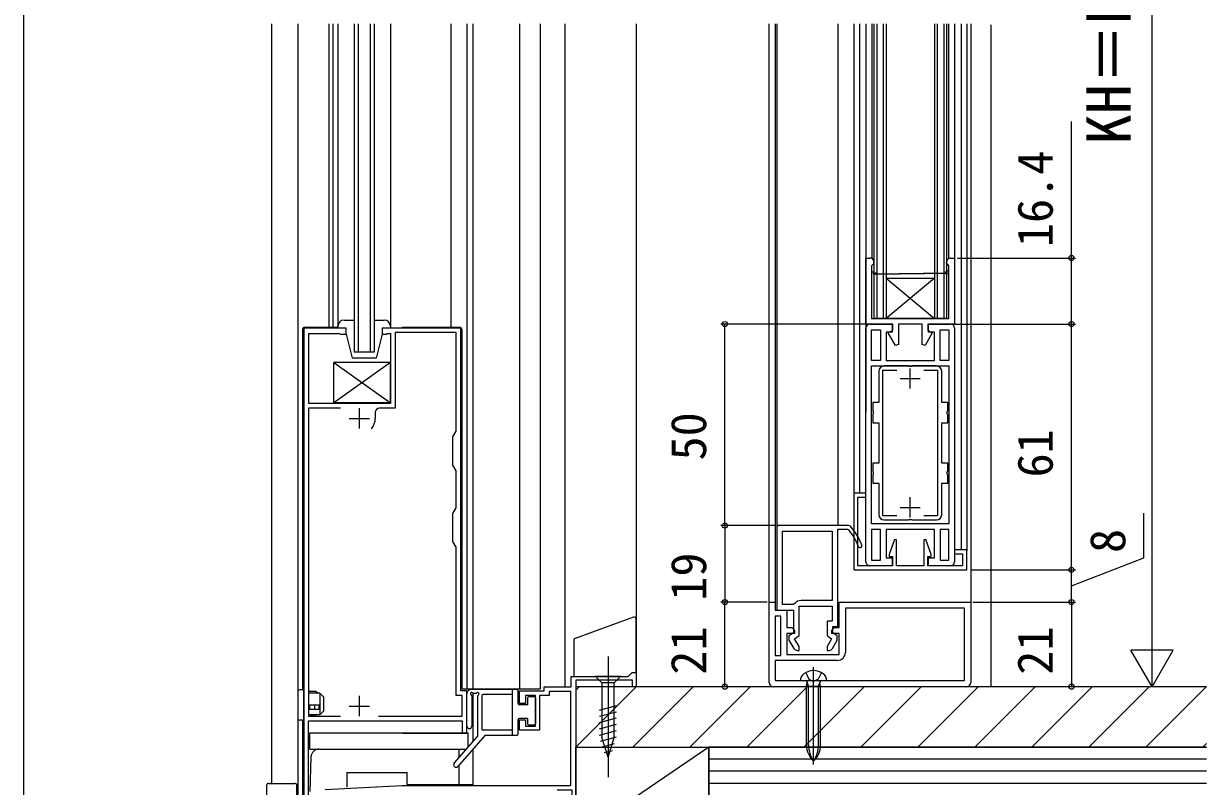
# Model space of a CAD drawing. Units: millimetres, scale not verified. Extents: x -525 to 525, y -782 to 777.
# Drawn here: x -525 to -231.5, y -525.4 to -336.1 of the extents above; entities that cross this region are included whole.
import ezdxf
from ezdxf.enums import TextEntityAlignment as Align

# ---------------------------------------------------------------- set-up
doc = ezdxf.new("R2010")
doc.units = ezdxf.units.MM
doc.header["$LTSCALE"] = 4
for name, color, linetype in [('0-2_YKK_11', 7, 'Continuous'), ('0-3_YKK_12', 2, 'Continuous'), ('0-4_YKK_13', 4, 'Continuous'), ('0-6_YKK_D', 6, 'Continuous'), ('0-7_YKK_ZWAK', 7, 'Continuous'), ('0-8_YSS_K', 3, 'Continuous'), ('0-9_YSS_KE', 3, 'Continuous')]:
    doc.layers.add(name, color=color, linetype=linetype)
doc.styles.add('ＭＳ ゴシック', font='')
doc.styles.get('ＭＳ ゴシック').set_extended_font_data('MS Gothic')

msp = doc.modelspace()

# ---------------------------------------------------------------- linework, layer by layer
at = {"layer": '0-2_YKK_11'}
for p, q in [((-314.214, -398.037), (-313.875, -398.232)), ((-313.625, -397.799), (-313.625, -397.799)), ((-316, -469.637), (-316, -411.637)), ((-294, -411.637), (-294, -469.637)), ((-305, -426.637), (-305, -421.637)), ((-307.5, -424.137), (-302.5, -424.137)), ((-444.2, -434.037), (-439.2, -434.037)), ((-441.7, -436.537), (-441.7, -431.537)), ((-437.75, -432.537), (-437.75, -434.037)), ((-305, -458.637), (-305, -453.637)), ((-307.5, -456.137), (-302.5, -456.137)), ((-291, -500.637), (-339, -500.637)), ((-441.7, -507.937), (-441.7, -502.937)), ((-444.2, -505.437), (-439.2, -505.437))]:
    msp.add_line(p, q, dxfattribs=at)
for points in [[(-295, -394.237), (-294, -394.237), (-294, -410.637), (-300.65, -410.637), (-300.65, -412.189), (-299.529, -412.837), (-301.309, -415.919), (-302.05, -415.72), (-302.05, -410.637), (-307.95, -410.637), (-307.95, -415.72), (-308.691, -415.919), (-310.471, -412.837), (-309.35, -412.189), (-309.35, -410.637), (-316, -410.637), (-316, -394.237), (-315, -394.237)], [(-314.6, -409.237), (-295.4, -409.237), (-295.4, -398.037), (-295.4, -397.237), (-295.4, -396.211), (-295.775, -395.727), (-296, -395.437), (-296, -395.237)], [(-314, -395.237), (-314, -395.437), (-314.225, -395.727), (-314.6, -396.211), (-314.6, -397.237), (-314.6, -398.037), (-314.6, -409.237)], [(-313.875, -398.232), (-314.214, -398.037), (-314.214, -398.037)], [(-295.786, -398.037), (-313.875, -398.232), (-295.4, -398.037)], [(-295.4, -397.237), (-296.375, -397.799), (-296.125, -398.232), (-295.786, -398.037), (-295.786, -398.037)], [(-315, -410.637), (-309.5, -410.637), (-309.5, -412.637), (-311, -412.637), (-311, -419.637), (-299, -419.637), (-299, -412.637), (-300.5, -412.637), (-300.5, -410.637), (-295, -410.637)], [(-455.5, -411.637), (-455.5, -529.637), (-457, -529.637), (-457, -530.637)], [(-456, -531.637), (-454.3, -531.637), (-454.3, -509.137), (-416.2, -509.137), (-416.2, -512.137), (-415, -512.137), (-415, -501.637), (-416.5, -501.637), (-416.5, -411.637), (-436.005, -411.637), (-436.005, -413.137), (-435.005, -413.137), (-434.805, -412.937), (-434.005, -412.937), (-434.005, -430.337), (-454.2, -430.337), (-454.2, -412.937), (-446.646, -412.937), (-446.3, -413.137), (-445, -413.137), (-445, -411.637), (-455.5, -411.637)], [(-436.983, -507.937), (-416.2, -507.937), (-416.2, -502.837), (-417.7, -502.837), (-417.7, -466.023), (-418.5, -464.637), (-418.5, -457.637), (-417.7, -456.252), (-417.7, -447.023), (-418.5, -445.637), (-418.5, -438.637), (-417.7, -437.252), (-417.7, -412.737), (-432.805, -412.737), (-432.805, -431.537), (-436.75, -431.537)], [(-312.8, -422.337), (-312.8, -430.137), (-314.3, -430.137), (-314.3, -432.178), (-314.18, -432.362), (-314.18, -432.912), (-314.3, -433.095), (-314.3, -435.137), (-312.8, -435.137), (-312.8, -445.137), (-314.3, -445.137), (-314.3, -447.178), (-314.18, -447.362), (-314.18, -447.912), (-314.3, -448.095), (-314.3, -450.137), (-312.8, -450.137), (-312.8, -457.937)], [(-308.336, -458.237), (-311.8, -458.237), (-311.8, -422.037), (-308.336, -422.037)], [(-298.5, -421.037), (-304.542, -421.037), (-304.725, -421.157), (-305.275, -421.157), (-305.458, -421.037), (-311.5, -421.037)], [(-301.664, -422.037), (-298.2, -422.037), (-298.2, -458.237), (-301.664, -458.237)], [(-297.2, -445.137), (-297.2, -435.137), (-295.7, -435.137), (-295.7, -433.095), (-295.82, -432.912), (-295.82, -432.362), (-295.7, -432.178), (-295.7, -430.137), (-297.2, -430.137), (-297.2, -422.337)], [(-446.417, -431.537), (-454.3, -431.537), (-454.3, -507.937), (-446.417, -507.937)], [(-297.2, -457.937), (-297.2, -450.137), (-295.7, -450.137), (-295.7, -448.095), (-295.82, -447.912), (-295.82, -447.362), (-295.7, -447.178), (-295.7, -445.137), (-297.2, -445.137)], [(-319.848, -460.806), (-320.223, -460.637), (-338.1, -460.637), (-338.1, -481.637), (-334, -481.637), (-334, -487.237), (-335.1, -488.007), (-335.1, -489.099), (-333.924, -491.137)], [(-311.5, -459.237), (-305.458, -459.237), (-305.275, -459.117), (-304.725, -459.117), (-304.542, -459.237), (-298.5, -459.237)], [(-336.7, -480.237), (-336.7, -462.037), (-324.4, -462.037), (-324.4, -479.237), (-332.1, -479.237)], [(-323, -485.737), (-323, -461.537), (-320.638, -461.537), (-320.253, -461.717)], [(-295, -470.637), (-300.5, -470.637), (-300.5, -468.637), (-299, -468.637), (-299, -461.637), (-311, -461.637), (-311, -468.637), (-309.5, -468.637), (-309.5, -470.637), (-315, -470.637)], [(-340, -499.637), (-340, -479.637), (-338.5, -479.637), (-338.5, -481.637), (-335.6, -481.637), (-335.6, -485.937), (-334.4, -485.937), (-333.7, -486.637), (-333.7, -487.437), (-335.6, -487.437), (-335.6, -492.637), (-322.6, -492.637), (-322.6, -487.437), (-324.5, -487.437), (-324.5, -486.637), (-323.8, -485.937), (-322.6, -485.937), (-322.6, -479.637), (-290, -479.637), (-290, -499.637)], [(-338.5, -499.137), (-291.5, -499.137), (-291.5, -481.137), (-321.1, -481.137), (-321.1, -485.937), (-321.1, -492.137)], [(-333.643, -480.028), (-334.049, -480.237), (-336.7, -480.237)], [(-333.058, -491.637), (-332.6, -491.637), (-332.6, -490.629), (-333.695, -488.732), (-332.6, -487.965), (-332.6, -480.637), (-324.4, -480.637), (-324.4, -484.337), (-325.6, -484.337), (-325.6, -487.965), (-324.505, -488.732), (-325.6, -490.629), (-325.6, -491.637), (-325.142, -491.637)], [(-324.276, -491.137), (-323.1, -489.099), (-323.1, -488.007), (-324.2, -487.237), (-324.2, -485.737), (-323, -485.737)], [(-323.1, -494.137), (-338.5, -494.137), (-338.5, -499.137)], [(-398, -502.838), (-400.5, -502.838), (-400.5, -504.838), (-402, -504.838), (-402, -501.638), (-395.8, -501.638), (-395.8, -500.638), (-389.1, -500.638), (-389.1, -498.137), (-375, -498.137), (-374, -497.137), (-373, -497.137), (-373, -500.637), (-373.9, -500.637), (-373.9, -499.037), (-388, -499.037), (-388, -538.137), (-388.9, -538.137), (-388.9, -526.337), (-392.618, -526.337)], [(-450.2, -526.138), (-431.119, -525.138), (-389.2, -525.138), (-389.2, -501.838), (-394.6, -501.838), (-394.6, -502.838), (-397, -502.838), (-397, -511.438), (-402, -511.438), (-402, -508.838), (-400.5, -508.838), (-400.5, -510.438), (-398, -510.438), (-398, -502.838)]]:
    msp.add_lwpolyline(points, dxfattribs=at)
for points in [[(-312.4, -412.037), (-312.4, -419.637), (-314.6, -419.637), (-314.6, -412.037)], [(-295.4, -412.037), (-295.4, -419.637), (-297.6, -419.637), (-297.6, -412.037)], [(-295.4, -421.037), (-295.4, -460.237), (-314.6, -460.237), (-314.6, -421.037)], [(-319, -471.637), (-291, -471.637), (-291, -466.637), (-294, -466.637), (-294, -467.637), (-292, -467.637), (-292, -470.637), (-300.6, -470.637), (-300.6, -468.337), (-299.8, -468.337), (-299.8, -467.837), (-301.1, -464.099), (-301.6, -464.183), (-301.6, -470.637), (-308.4, -470.637), (-308.4, -464.183), (-308.9, -464.099), (-310.2, -467.837), (-310.2, -468.337), (-309.4, -468.337), (-309.4, -470.637), (-318, -470.637), (-318, -453.637), (-316, -453.637), (-316, -452.637), (-319, -452.637)], [(-312.4, -469.237), (-312.4, -461.637), (-314.6, -461.637), (-314.6, -469.237)], [(-295.4, -469.237), (-295.4, -461.637), (-297.6, -461.637), (-297.6, -469.237)], [(-338.5, -483.137), (-338.5, -492.937), (-337.1, -492.937), (-337.1, -483.137)]]:
    msp.add_lwpolyline(points, close=True, dxfattribs=at)
for centre, radius, start, end in [((-315, -395.237), 1, 0.00001, 89.99999), ((-295, -395.237), 1, 90.00001, 179.99999), ((-314.237, -398.135), 0.376, 344.87674, 164.87676), ((-313.75, -398.016), 0.25, 240.00006, 60.00008), ((-315, -411.637), 1, 90.00001, 179.99999), ((-295, -411.637), 1, 0.00001, 89.99999), ((-311.5, -422.337), 1.3, 90.00001, 179.99999), ((-298.5, -422.337), 1.3, 0.00001, 89.99999), ((-441.7, -434.037), 3.95, 318.88834, 359.99996), ((-436.75, -432.537), 1, 90.00001, 179.99999), ((-311.5, -457.937), 1.3, 180.00001, 269.99999), ((-298.5, -457.937), 1.3, 270.00001, 359.99999), ((-331.099, -470.727), 14.1, 20.26659, 39.71484), ((-331.099, -470.727), 15, 20.2666, 41.4049), ((-317.45, -465.687), 0.45, 200.26659, 20.26661), ((-315, -469.637), 1, 180.00001, 269.99999), ((-295, -469.637), 1, 270.00001, 359.99999), ((-332.1, -481.137), 1.9, 90.00001, 144.31469), ((-333.058, -490.637), 1, 209.99998, 270), ((-325.142, -490.637), 1, 270, 330.00002), ((-323.1, -492.137), 2, 270.00001, 359.99999), ((-339, -499.637), 1, 180.00001, 269.99999), ((-291, -499.637), 1, 270.00001, 359.99999)]:
    msp.add_arc(centre, radius, start, end, dxfattribs=at)
at = {"layer": '0-3_YKK_12'}
for p, q in [((-463.5, -336.137), (-463.5, -524.634)), ((-457, -336.137), (-457, -529.637)), ((-449.3, -336.137), (-449.3, -411.437)), ((-448.3, -336.137), (-448.3, -411.437)), ((-447.005, -336.137), (-447.005, -411.437)), ((-443.005, -336.137), (-443.005, -417.637)), ((-442.005, -336.137), (-442.005, -417.637)), ((-439.005, -336.137), (-439.005, -417.637)), ((-438.005, -336.137), (-438.005, -417.637)), ((-434.005, -336.137), (-434.005, -411.637)), ((-419, -336.137), (-419, -411.437)), ((-415, -336.137), (-415, -501.137)), ((-413.5, -336.137), (-413.5, -501.137)), ((-402, -336.137), (-402, -501.137)), ((-396.8, -336.137), (-396.8, -501.137)), ((-396.8, -336.137), (-396.8, -501.137)), ((-390.696, -336.137), (-390.696, -500.638)), ((-373, -336.137), (-373, -499.339)), ((-340, -480.137), (-340, -336.137)), ((-338.5, -336.137), (-338.5, -480.137)), ((-338.1, -336.137), (-338.1, -460.637)), ((-323, -336.137), (-323, -460.637)), ((-319, -336.137), (-319, -452.937)), ((-317.601, -336.137), (-317.602, -452.637)), ((-316, -336.137), (-316.001, -432.487)), ((-314.5, -336.137), (-314.5, -394.371)), ((-314, -336.137), (-314, -409.237)), ((-313.3, -336.137), (-313.3, -409.237)), ((-311.7, -336.137), (-311.7, -409.237)), ((-311, -336.137), (-311, -409.237)), ((-299, -336.137), (-299, -409.237)), ((-298.3, -336.137), (-298.3, -409.237)), ((-296.7, -336.137), (-296.7, -409.237)), ((-296, -336.137), (-296, -409.237)), ((-295.5, -336.137), (-295.5, -394.371)), ((-294, -336.137), (-294, -394.537)), ((-292.4, -336.137), (-292.4, -466.637)), ((-291, -336.137), (-291, -466.937)), ((-290, -336.137), (-290, -480.137)), ((-311, -399.237), (-299, -409.237)), ((-296, -409.237), (-314, -409.237)), ((-455.8, -411.937), (-455.8, -501.435)), ((-455.3, -411.437), (-447.005, -411.437)), ((-454.005, -411.637), (-454.005, -411.437)), ((-452.905, -411.637), (-452.905, -411.437)), ((-431.005, -411.437), (-419.005, -411.437)), ((-431.005, -411.637), (-431.005, -411.437)), ((-419.005, -411.437), (-416.8, -411.437)), ((-416.3, -411.937), (-416.3, -501.137)), ((-438.005, -417.637), (-443.005, -417.637)), ((-338.1, -460.637), (-337.6, -460.637)), ((-415, -489.337), (-415, -501.137)), ((-415, -501.137), (-415, -501.137)), ((-415, -501.137), (-396.8, -501.137)), ((-388, -501.637), (-388, -538.137)), ((-413.5, -502.289), (-413.5, -514.313)), ((-455.8, -508.935), (-455.8, -529.637)), ((-431, -512.137), (-415, -512.137)), ((-417, -516.137), (-417, -518.324)), ((-417, -516.137), (-417, -518.324)), ((-413.5, -516.138), (-413.5, -525.138)), ((-444.8, -521.937), (-429.8, -521.937)), ((-444.8, -521.937), (-444.8, -525.618)), ((-429.8, -524.937), (-429.8, -521.937)), ((-417, -520.149), (-417, -524.937)), ((-417, -520.149), (-417, -525.138)), ((-429.8, -524.937), (-413.5, -524.937))]:
    msp.add_line(p, q, dxfattribs=at)
for points in [[(-311, -399.237), (-299, -399.237), (-311, -409.237)], [(-416.3, -501.137), (-415, -501.137), (-396.8, -501.137)]]:
    msp.add_lwpolyline(points, dxfattribs=at)
for centre, start, end in [((-455.3, -411.937), 90, 180), ((-416.8, -411.937), 0, 90)]:
    msp.add_arc(centre, 0.5, start, end, dxfattribs=at)
at = {"layer": '0-4_YKK_13'}
for p, q in [((-445.505, -409.637), (-443.005, -409.637)), ((-445.505, -409.637), (-443.005, -409.637)), ((-438.005, -409.637), (-435.505, -409.637)), ((-438.005, -409.637), (-435.505, -409.637)), ((-447.005, -411.637), (-447.005, -411.137)), ((-445.005, -413.137), (-445.005, -411.637)), ((-445.005, -413.137), (-443.505, -419.137)), ((-436.005, -413.137), (-437.505, -419.137)), ((-434.005, -411.137), (-434.005, -411.637)), ((-437.505, -419.137), (-443.505, -419.137)), ((-434.005, -420.148), (-448.005, -420.148)), ((-434.005, -420.148), (-448.005, -430.148)), ((-434.005, -430.148), (-434.005, -420.148)), ((-434.005, -430.148), (-448.005, -430.148)), ((-373.671, -483.381), (-388.171, -488.658)), ((-373, -497.137), (-373, -483.851)), ((-380, -493.137), (-380, -523.137)), ((-329, -519.915), (-329, -495.762)), ((-376.9, -498.137), (-383.1, -498.137)), ((-383.1, -498.137), (-381.55, -499.687)), ((-376.9, -498.137), (-378.45, -499.687)), ((-374, -497.137), (-375, -498.137)), ((-374, -497.137), (-373, -497.137)), ((-455.8, -501.435), (-456.5, -501.435)), ((-455.8, -501.435), (-456.5, -501.435)), ((-455.5, -508.635), (-455.5, -501.735)), ((-455.5, -508.635), (-455.5, -501.735)), ((-402.596, -501.338), (-413.991, -501.338)), ((-403.796, -501.338), (-403.796, -512.638)), ((-402.296, -504.838), (-402.296, -501.638)), ((-381.55, -499.687), (-381.55, -513.221)), ((-378.45, -499.687), (-381.55, -499.687)), ((-378.45, -513.221), (-378.45, -499.687)), ((-332.25, -499.137), (-331.08, -499.137)), ((-330.746, -500.537), (-330.589, -499.732)), ((-330.746, -515.111), (-330.746, -500.537)), ((-330.746, -500.537), (-327.254, -500.537)), ((-330.218, -500.537), (-330.61, -499.465)), ((-330.218, -515.111), (-330.218, -500.537)), ((-327.782, -500.537), (-327.39, -499.465)), ((-327.782, -515.111), (-327.782, -500.537)), ((-327.254, -500.537), (-327.411, -499.732)), ((-327.254, -515.111), (-327.254, -500.537)), ((-457, -501.935), (-457, -508.435)), ((-457, -501.935), (-457, -508.435)), ((-451.5, -502.235), (-454.3, -502.235)), ((-450.5, -503.235), (-451.5, -502.235)), ((-451.5, -502.235), (-451.5, -507.635)), ((-450.5, -506.635), (-450.5, -503.235)), ((-414.997, -510.429), (-414.991, -502.337)), ((-413.791, -502.917), (-413.797, -510.43)), ((-412.742, -502.295), (-413.4, -502.29)), ((-412.296, -512.934), (-412.296, -502.918)), ((-411.296, -502.838), (-411.296, -511.138)), ((-403.796, -502.538), (-410.996, -502.538)), ((-399.996, -503.438), (-399.996, -505.138)), ((-398.296, -503.138), (-399.696, -503.138)), ((-397.996, -503.438), (-397.996, -509.838)), ((-451.5, -507.635), (-454.3, -507.635)), ((-451.7, -505.235), (-454.2, -505.235)), ((-454.2, -506.235), (-454.2, -505.235)), ((-454.2, -506.235), (-451.7, -506.235)), ((-454.012, -506.235), (-454.012, -505.235)), ((-452.3, -507.635), (-453.42, -507.935)), ((-452.85, -505.235), (-452.85, -506.235)), ((-451.7, -506.235), (-451.7, -505.235)), ((-451.5, -507.635), (-450.5, -506.635)), ((-399.996, -505.138), (-401.996, -505.138)), ((-382.1, -506.43), (-377.9, -505.305)), ((-382.1, -507.983), (-377.9, -506.858)), ((-455.8, -508.935), (-456.5, -508.935)), ((-455.8, -508.935), (-456.5, -508.935)), ((-456, -508.935), (-455.8, -508.935)), ((-455.5, -508.635), (-455.5, -507.935)), ((-453.42, -507.935), (-453.843, -507.935)), ((-402.296, -512.338), (-402.296, -508.838)), ((-399.996, -508.538), (-401.996, -508.538)), ((-399.996, -508.538), (-399.996, -509.838)), ((-399.696, -510.138), (-398.296, -510.138)), ((-382.1, -509.536), (-377.9, -508.411)), ((-382.1, -511.089), (-377.9, -509.964)), ((-454, -516.137), (-454, -512.134)), ((-418.152, -519.643), (-412.3, -512.938)), ((-410.445, -512.638), (-417.248, -520.432)), ((-414.8, -512.137), (-414.8, -515.637)), ((-403.796, -511.438), (-410.996, -511.438)), ((-410.445, -512.638), (-402.596, -512.638)), ((-382.1, -512.642), (-377.9, -511.517)), ((-381.841, -514.126), (-377.9, -513.07)), ((-380, -518.137), (-381.55, -513.221)), ((-380, -518.137), (-378.45, -513.221)), ((-454, -516.137), (-415.3, -516.137)), ((-381.39, -515.558), (-378.354, -514.744)), ((-380.938, -516.99), (-378.889, -516.44)), ((-453.7, -518.033), (-454, -526.634)), ((-464.7, -525.134), (-464.7, -531.134)), ((-464.2, -524.634), (-457.7, -524.634)), ((-457.2, -531.334), (-457.2, -525.134))]:
    msp.add_line(p, q, dxfattribs=at)
for points in [[(-445.005, -411.637), (-447.005, -411.637), (-447.005, -411.137)], [(-434.005, -411.137), (-434.005, -411.637), (-436.005, -411.637), (-436.005, -413.137)], [(-448.005, -430.148), (-448.005, -420.148), (-434.005, -430.148)], [(-388.5, -489.128), (-388.5, -498.137), (-375, -498.137)], [(-330.95, -497.144), (-330.145, -498.773), (-329, -499.382)], [(-327.05, -497.144), (-327.855, -498.773), (-329, -499.382)], [(-454.2, -502.235), (-454.066, -501.735), (-452.508, -501.735), (-451.931, -502.235)], [(-331.08, -499.137), (-326.92, -499.137), (-325.75, -499.137)], [(-454, -512.134), (-414.8, -512.134), (-414.8, -514.634)]]:
    msp.add_lwpolyline(points, dxfattribs=at)
for centre, radius, start, end in [((-445.505, -411.137), 1.5, 90, 180), ((-445.505, -411.137), 1.5, 90, 180), ((-435.505, -411.137), 1.5, 0, 90), ((-435.505, -411.137), 1.5, 0, 90), ((-373.5, -483.851), 0.5, 0, 110), ((-388, -489.128), 0.5, 110, 180), ((-330.15, -499.124), 2.1, 127.24889, 180.33651), ((-329, -500.637), 4, 52.75222, 127.24778), ((-327.85, -499.124), 2.1, 359.66036, 52.75222), ((-456.5, -501.935), 0.5, 90, 180), ((-456.5, -501.935), 0.5, 90, 180), ((-455.8, -501.735), 0.3, 0, 90), ((-455.8, -501.735), 0.3, 0, 90), ((-413.991, -502.338), 1, 90, 179.95321), ((-402.596, -501.638), 0.3, 0, 90), ((-331.08, -499.637), 0.5, 348.94828, 90), ((-326.92, -499.637), 0.5, 90, 191.05172), ((-413.838, -502.397), 0.3, 42.75551, 245.15842), ((-414.09, -502.942), 0.3, 359.95321, 65.15842), ((-413.397, -501.99), 0.3, 222.75551, 269.58526), ((-412.74, -501.995), 0.3, 269.58526, 317.7028), ((-412.296, -502.399), 0.3, 300, 137.7028), ((-411.996, -502.918), 0.3, 120, 180), ((-410.996, -502.838), 0.3, 90, 180), ((-399.696, -503.438), 0.3, 90, 180), ((-398.296, -503.438), 0.3, 0, 90), ((-401.996, -504.838), 0.3, 180, 270), ((-456.5, -508.435), 0.5, 180, 270), ((-456.5, -508.435), 0.5, 180, 270), ((-455.8, -508.635), 0.3, 270, 0), ((-455.8, -508.635), 0.3, 270, 0), ((-455.8, -508.635), 0.3, 270, 0), ((-414.397, -510.429), 0.6, 179.95321, 359.95321), ((-401.996, -508.838), 0.3, 90, 180), ((-399.696, -509.838), 0.3, 180, 270), ((-398.296, -509.838), 0.3, 270, 360), ((-410.996, -511.138), 0.3, 180, 270), ((-402.596, -512.338), 0.3, 270, 0), ((-451.702, -518.137), 2, 90, 178), ((-415.3, -515.637), 0.5, 270, 0), ((-325.232, -515.111), 5.513, 180, 226.89533), ((-322.954, -515.111), 7.263, 180, 213.6577), ((-332.768, -515.111), 5.513, 313.10467, 0), ((-335.046, -515.111), 7.263, 326.3423, 0), ((-417.7, -520.038), 0.6, 138.88791, 318.88791), ((-464.2, -525.134), 0.5, 90, 180), ((-457.7, -525.134), 0.5, 0, 90)]:
    msp.add_arc(centre, radius, start, end, dxfattribs=at)
at = {"layer": '0-6_YKK_D'}
for p, q in [((-245.001, -490.137), (-245.001, -179.137)), ((-293.3, -394.237), (-264.001, -394.237)), ((-316, -410.637), (-352, -410.637)), ((-351, -460.637), (-351, -410.637)), ((-294, -410.637), (-264.001, -410.637)), ((-294, -410.637), (-264.001, -410.637)), ((-265.001, -471.637), (-265.001, -410.637)), ((-338.6, -460.637), (-352, -460.637)), ((-338.6, -460.637), (-352, -460.637)), ((-351, -460.637), (-351, -479.637)), ((-289.8, -471.637), (-264.001, -471.637)), ((-289.8, -471.637), (-264.001, -471.637)), ((-265.001, -479.637), (-265.001, -471.637)), ((-340.5, -479.637), (-352, -479.637)), ((-340.5, -479.637), (-352, -479.637)), ((-351, -500.637), (-351, -479.637)), ((-289.5, -479.637), (-264.001, -479.637)), ((-289.5, -479.637), (-264.001, -479.637)), ((-265.001, -479.637), (-265.001, -500.637)), ((-245.001, -500.637), (-245.001, -482.45)), ((-245.001, -500.637), (-250.251, -491.543)), ((-239.751, -491.543), (-250.251, -491.543)), ((-245.001, -500.637), (-239.751, -491.543))]:
    msp.add_line(p, q, dxfattribs=at)
for points in [[(-265.001, -410.637), (-265.001, -394.237), (-265.001, -360.346)], [(-265.001, -475.637), (-247.001, -468.631), (-247.001, -457.54)]]:
    msp.add_lwpolyline(points, dxfattribs=at)
for centre in [(-265.001, -394.237), (-351, -410.637), (-265.001, -410.637), (-265.001, -410.637), (-351, -460.637), (-351, -460.637), (-265.001, -471.637), (-265.001, -471.637), (-351, -479.637), (-351, -479.637), (-265.001, -479.637), (-265.001, -479.637), (-351, -500.637), (-265.001, -500.637)]:
    msp.add_circle(centre, 0.637, dxfattribs=at)
at = {"layer": '0-7_YKK_ZWAK'}
msp.add_line((-525, 747.5), (-525, -782.5), dxfattribs=at)
at = {"layer": '0-8_YSS_K'}
for p, q in [((-285.001, -336.323), (-285.001, -500.637)), ((-388, -501.494), (-387.142, -500.637)), ((-388, -515.637), (-373, -500.637)), ((-373.858, -515.637), (-358.858, -500.637)), ((-359.716, -515.637), (-344.716, -500.637)), ((-345.574, -515.637), (-330.574, -500.637)), ((-331.432, -515.637), (-316.432, -500.637)), ((-317.289, -515.637), (-302.289, -500.637)), ((-303.147, -515.637), (-288.147, -500.637)), ((-289.005, -515.637), (-274.005, -500.637)), ((-274.863, -515.637), (-259.863, -500.637)), ((-260.721, -515.637), (-245.721, -500.637)), ((-246.579, -515.637), (-231.579, -500.637)), ((-355, -515.637), (-388, -538.137)), ((-232.437, -515.637), (-231.528, -514.728)), ((-231.528, -518.637), (-355, -518.637)), ((-231.528, -521.637), (-355, -521.637)), ((-231.528, -524.637), (-355, -524.637))]:
    msp.add_line(p, q, dxfattribs=at)
msp.add_lwpolyline([(-388, -515.637), (-355, -515.637), (-355, -538.137), (-388, -538.137)], close=True, dxfattribs=at)
at = {"layer": '0-9_YSS_KE'}
for p in [(-231.528, -515.637), (-355, -527.637)]:
    msp.add_line(p, (-355, -515.637), dxfattribs=at)
msp.add_lwpolyline([(-231.528, -500.637), (-388, -500.637), (-388, -515.637), (-231.528, -515.637)], dxfattribs=at)

# ---------------------------------------------------------------- texts
at = {"layer": '0-6_YKK_D', "style": 'ＭＳ ゴシック'}
for s, height, p in [('KH＝H', 11, (-247.001, -366.043)), ('16.4', 8.798, (-267.001, -391.527)), ('50', 8.798, (-353, -444.5)), ('61', 8.798, (-267.001, -448.705)), ('8', 8.798, (-249.001, -467.449)), ('19', 8.798, (-353, -479.307)), ('21', 8.798, (-353, -497.671)), ('21', 8.798, (-267.001, -497.671))]:
    msp.add_text(s, height=height, rotation=90, dxfattribs=at).set_placement(p, align=Align.BOTTOM_LEFT)

doc.saveas('drawing.dxf')
